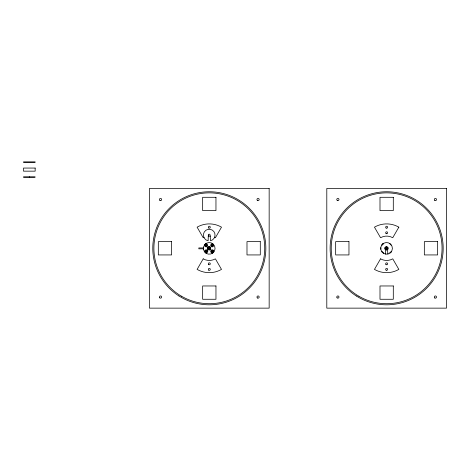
<?xml version="1.0" encoding="UTF-8"?>
<svg xmlns="http://www.w3.org/2000/svg" width="470" height="470" viewBox="0 0 470 470"><rect width="100%" height="100%" fill="white"/><g stroke="black" fill="none" stroke-linecap="round" stroke-linejoin="round"><path stroke-width="0.7" d="M385.453 254.088L385.653 249.077M203.439 247.649L203.463 249.276M380.776 247.649L380.806 249.276M208.633 248.113L209.456 247.972L209.309 248.789M386.898 248.548L386.146 248.748L386.223 247.872M387.127 248.977L387.221 248.865A0.911 0.911 0 0 1 387.022 249.071L386.992 248.842M204.714 244.394L206.242 243.513M212.199 253.13L213.727 252.249L213.727 251.074M382.057 244.394L383.585 243.513M390.053 252.837L391.069 252.249M206.019 246.139L206.406 245.945L205.443 245.563L205.443 245.175L206.019 245.175L206.019 244.6L206.406 244.6L206.406 245.175L206.988 245.175L206.988 245.563L206.406 245.563L206.406 246.139L206.019 246.139L206.019 245.563M211.993 246.139L212.381 245.945L211.418 245.563L211.418 245.175L211.993 245.175L211.993 244.6L212.381 244.6L212.381 245.175L212.957 245.175L212.957 245.563L212.381 245.563L212.381 246.139L211.993 246.139L211.993 245.563M206.019 251.515L206.019 252.096L206.406 251.902L205.443 251.515L205.443 251.127A0.74 0.74 0 0 1 206.495 250.639A0.74 0.74 0 0 1 206.853 251.691M211.993 252.096L212.381 251.902L211.418 251.515L211.418 251.127L211.993 251.127L211.993 250.551L212.381 250.551L212.381 251.127L212.957 251.127L212.957 251.515L212.381 251.515L212.381 252.096L211.993 252.096L211.993 251.515M387.879 254.047L387.48 249.077M23.5 161.862L35.162 161.862M23.5 162.426L35.162 162.426M23.5 176.785L35.056 176.785L35.056 177.349L23.5 177.349M206.019 244.788L206.406 244.788M211.993 244.788L212.381 244.788M206.019 245.945L206.406 245.945M211.993 245.945L212.381 245.945M203.563 247.937L198.81 247.937L198.81 248.824L203.563 248.824M206.019 250.745L206.406 250.745M211.993 250.745L212.381 250.745M205.443 251.127L206.019 251.127L206.019 250.551L206.406 250.551L206.406 251.127L206.988 251.127L206.019 252.096M206.019 251.902L206.406 251.902M211.993 251.902L212.381 251.902M386.393 247.825L386.939 248.377M209.138 248.836L208.592 248.283M212.763 251.127L212.763 251.515M211.612 251.127L211.612 251.515M206.794 251.127L206.794 251.515M205.637 245.175L205.637 245.563M205.637 251.127L205.637 251.515M29.334 176.785L29.334 177.349M383.426 252.895A1.551 1.551 0 0 1 382.051 251.597M391.099 251.503A1.551 1.551 0 0 1 389.8 252.878M389.712 243.83A1.551 1.551 0 0 1 391.087 245.129M382.039 245.217A1.551 1.551 0 0 1 383.332 243.842M382.087 244.976A1.522 1.522 0 0 1 383.162 243.901M383.162 252.79A1.522 1.522 0 0 1 382.087 251.714M204.156 237.233A12.191 12.191 0 0 0 203.21 237.726L197.112 227.163A24.387 24.387 0 0 1 221.499 227.163L215.401 237.726A12.191 12.191 0 0 0 214.461 237.233M208.245 236.14A12.191 12.191 0 0 1 210.372 236.14M212.728 245.91A0.764 0.764 0 0 1 212.569 246.033M212.569 244.706A0.764 0.764 0 0 1 212.728 244.829M212.71 245.892A0.74 0.74 0 0 1 211.665 245.892M211.665 244.846A0.74 0.74 0 0 1 212.71 244.846M205.519 250.827A0.887 0.887 0 0 1 206.553 250.522M206.929 250.786A0.887 0.887 0 0 1 207.053 250.986M212.898 250.786A0.887 0.887 0 0 1 213.039 251.662M212.775 252.038A0.887 0.887 0 0 1 212.575 252.155M211.9 252.179A0.887 0.887 0 0 1 211.694 252.067M211.406 251.714A0.887 0.887 0 0 1 212.734 250.628M205.725 246.098A0.887 0.887 0 0 1 205.555 245.939M206.559 245.963A0.687 0.687 0 0 1 205.619 245.71M205.619 245.029A0.687 0.687 0 0 1 206.559 244.776M205.672 244.829A0.764 0.764 0 0 1 205.831 244.706M211.547 251.691A0.74 0.74 0 0 1 212.187 250.586A0.74 0.74 0 0 1 212.828 251.691M212.71 251.844A0.74 0.74 0 0 1 211.665 251.844M206.583 251.961A0.74 0.74 0 0 1 206.406 252.038M205.572 251.691A0.74 0.74 0 0 1 205.502 251.515M205.549 250.939A0.764 0.764 0 0 1 205.672 250.78M208.339 235.065L208.116 240.787A5.834 5.834 0 0 1 204.333 231.886A5.834 5.834 0 0 1 214.003 231.716A5.834 5.834 0 0 1 210.537 240.746L210.113 235.065A0.887 0.887 0 0 0 209.226 234.178A0.887 0.887 0 0 0 208.339 235.065M208.739 247.972L208.962 248.818L209.456 248.689L209.226 247.837L208.739 247.972M386.076 247.972L385.946 248.46L386.798 248.689L386.928 248.201L386.076 247.972M203.21 258.841L197.112 269.398A24.387 24.387 0 0 0 221.499 269.398L215.401 258.841A12.191 12.191 0 0 1 203.21 258.841M380.553 258.841L374.455 269.398A24.387 24.387 0 0 0 398.842 269.398L392.744 258.841A12.191 12.191 0 0 1 380.553 258.841M398.842 227.163L392.744 237.726A12.191 12.191 0 0 0 380.553 237.726L374.455 227.163A24.387 24.387 0 0 1 398.842 227.163M209.144 246.568L207.617 247.449L207.617 249.212L209.144 250.093L210.672 249.212L210.672 247.449L209.144 246.568M386.481 246.568L384.959 247.449L384.959 249.212L386.481 250.093L388.009 249.212L388.009 247.449L386.481 246.568M35.162 168.06L23.5 168.06L23.5 171.156L35.162 171.156L35.162 168.06M269.157 188.429L149.454 188.429L149.454 308.138L269.157 308.138L269.157 188.429M446.5 188.429L326.797 188.429L326.797 308.138L446.5 308.138L446.5 188.429M215.959 197.3L202.658 197.3L202.658 210.607L215.959 210.607L215.959 197.3M393.296 197.3L379.995 197.3L379.995 210.607L393.296 210.595L393.296 197.3M171.621 241.633L158.32 241.633L158.32 254.934L171.621 254.934L171.621 241.633M260.292 241.633L246.991 241.633L246.991 254.934L260.292 254.934L260.292 241.633M348.963 241.633L335.662 241.633L335.662 254.934L348.963 254.934L348.963 241.633M437.635 241.633L424.334 241.633L424.334 254.934L437.635 254.934L437.635 241.633M215.959 285.966L202.658 285.966L202.658 299.267L215.959 299.267L215.959 285.966M393.296 285.966L379.995 285.966L379.995 299.267L393.296 299.267L393.296 285.966M385.888 248.877A0.776 0.776 0 0 0 387.186 248.53A0.776 0.776 0 0 0 386.234 247.578A0.776 0.776 0 0 0 385.888 248.877M385.394 249.376A1.475 1.475 0 0 0 387.862 248.712A1.475 1.475 0 0 0 386.052 246.903A1.475 1.475 0 0 0 385.394 249.376M383.561 253.365A5.834 5.834 0 0 0 392.397 248.466A5.834 5.834 0 0 0 383.737 243.26A5.834 5.834 0 0 0 383.561 253.365M358.869 296.235A55.419 55.419 0 0 0 442.064 248.36A55.419 55.419 0 0 0 359.004 200.249A55.419 55.419 0 0 0 358.869 296.235M356.289 295.965A56.529 56.529 0 0 0 443.122 250.727A56.529 56.529 0 0 0 360.531 198.152A56.529 56.529 0 0 0 356.289 295.965M337.325 200.473A1.11 1.11 0 0 0 338.988 199.515A1.11 1.11 0 0 0 337.325 198.552A1.11 1.11 0 0 0 337.325 200.473M337.096 297.833A1.11 1.11 0 0 0 338.952 297.34A1.11 1.11 0 0 0 337.589 295.983A1.11 1.11 0 0 0 337.096 297.833M434.862 298.009A1.11 1.11 0 0 0 436.524 297.052A1.11 1.11 0 0 0 434.862 296.094A1.11 1.11 0 0 0 434.862 298.009M434.862 200.473A1.11 1.11 0 0 0 436.524 199.515A1.11 1.11 0 0 0 434.862 198.552A1.11 1.11 0 0 0 434.862 200.473M385.958 264.493A0.975 0.975 0 0 0 387.591 264.052A0.975 0.975 0 0 0 386.393 262.859A0.975 0.975 0 0 0 385.958 264.493M386.158 228.067A0.975 0.975 0 0 0 387.621 227.221A0.975 0.975 0 0 0 386.158 226.381A0.975 0.975 0 0 0 386.158 228.067M386.158 233.608A0.975 0.975 0 0 0 387.621 232.768A0.975 0.975 0 0 0 386.158 231.922A0.975 0.975 0 0 0 386.158 233.608M386.158 270.185A0.975 0.975 0 0 0 387.621 269.339A0.975 0.975 0 0 0 386.158 268.499A0.975 0.975 0 0 0 386.158 270.185M181.532 296.235A55.419 55.419 0 0 0 264.728 248.36A55.419 55.419 0 0 0 181.667 200.249A55.419 55.419 0 0 0 181.532 296.235M178.953 295.965A56.529 56.529 0 0 0 265.779 250.727A56.529 56.529 0 0 0 183.188 198.152A56.529 56.529 0 0 0 178.953 295.965M159.982 200.473A1.11 1.11 0 0 0 161.645 199.515A1.11 1.11 0 0 0 159.982 198.552A1.11 1.11 0 0 0 159.982 200.473M159.753 297.833A1.11 1.11 0 0 0 161.609 297.34A1.11 1.11 0 0 0 160.252 295.983A1.11 1.11 0 0 0 159.753 297.833M257.519 298.009A1.11 1.11 0 0 0 259.182 297.052A1.11 1.11 0 0 0 257.519 296.094A1.11 1.11 0 0 0 257.519 298.009M257.519 200.473A1.11 1.11 0 0 0 259.182 199.515A1.11 1.11 0 0 0 257.519 198.552A1.11 1.11 0 0 0 257.519 200.473M208.615 264.493A0.975 0.975 0 0 0 210.249 264.052A0.975 0.975 0 0 0 209.056 262.859A0.975 0.975 0 0 0 208.615 264.493M208.821 228.067A0.975 0.975 0 0 0 210.284 227.221A0.975 0.975 0 0 0 208.821 226.381A0.975 0.975 0 0 0 208.821 228.067M208.821 270.185A0.975 0.975 0 0 0 210.284 269.339A0.975 0.975 0 0 0 208.821 268.499A0.975 0.975 0 0 0 208.821 270.185M206.048 253.254A5.834 5.834 0 0 0 215.054 248.665A5.834 5.834 0 0 0 206.577 243.166A5.834 5.834 0 0 0 206.048 253.254M208.545 248.877A0.776 0.776 0 0 0 209.843 248.53A0.776 0.776 0 0 0 208.897 247.578A0.776 0.776 0 0 0 208.545 248.877M208.051 249.376A1.475 1.475 0 0 0 210.519 248.712A1.475 1.475 0 0 0 208.715 246.903A1.475 1.475 0 0 0 208.051 249.376M211.43 246.685A1.522 1.522 0 0 0 213.709 245.369A1.522 1.522 0 0 0 211.43 244.053A1.522 1.522 0 0 0 211.43 246.685M205.331 252.607A1.551 1.551 0 0 0 207.787 251.503A1.551 1.551 0 0 0 205.607 249.934A1.551 1.551 0 0 0 205.331 252.607M211.306 252.607A1.551 1.551 0 0 0 213.756 251.503A1.551 1.551 0 0 0 211.576 249.934A1.551 1.551 0 0 0 211.306 252.607M205.455 246.685A1.522 1.522 0 0 0 207.734 245.369A1.522 1.522 0 0 0 205.455 244.053A1.522 1.522 0 0 0 205.455 246.685"/></g></svg>
